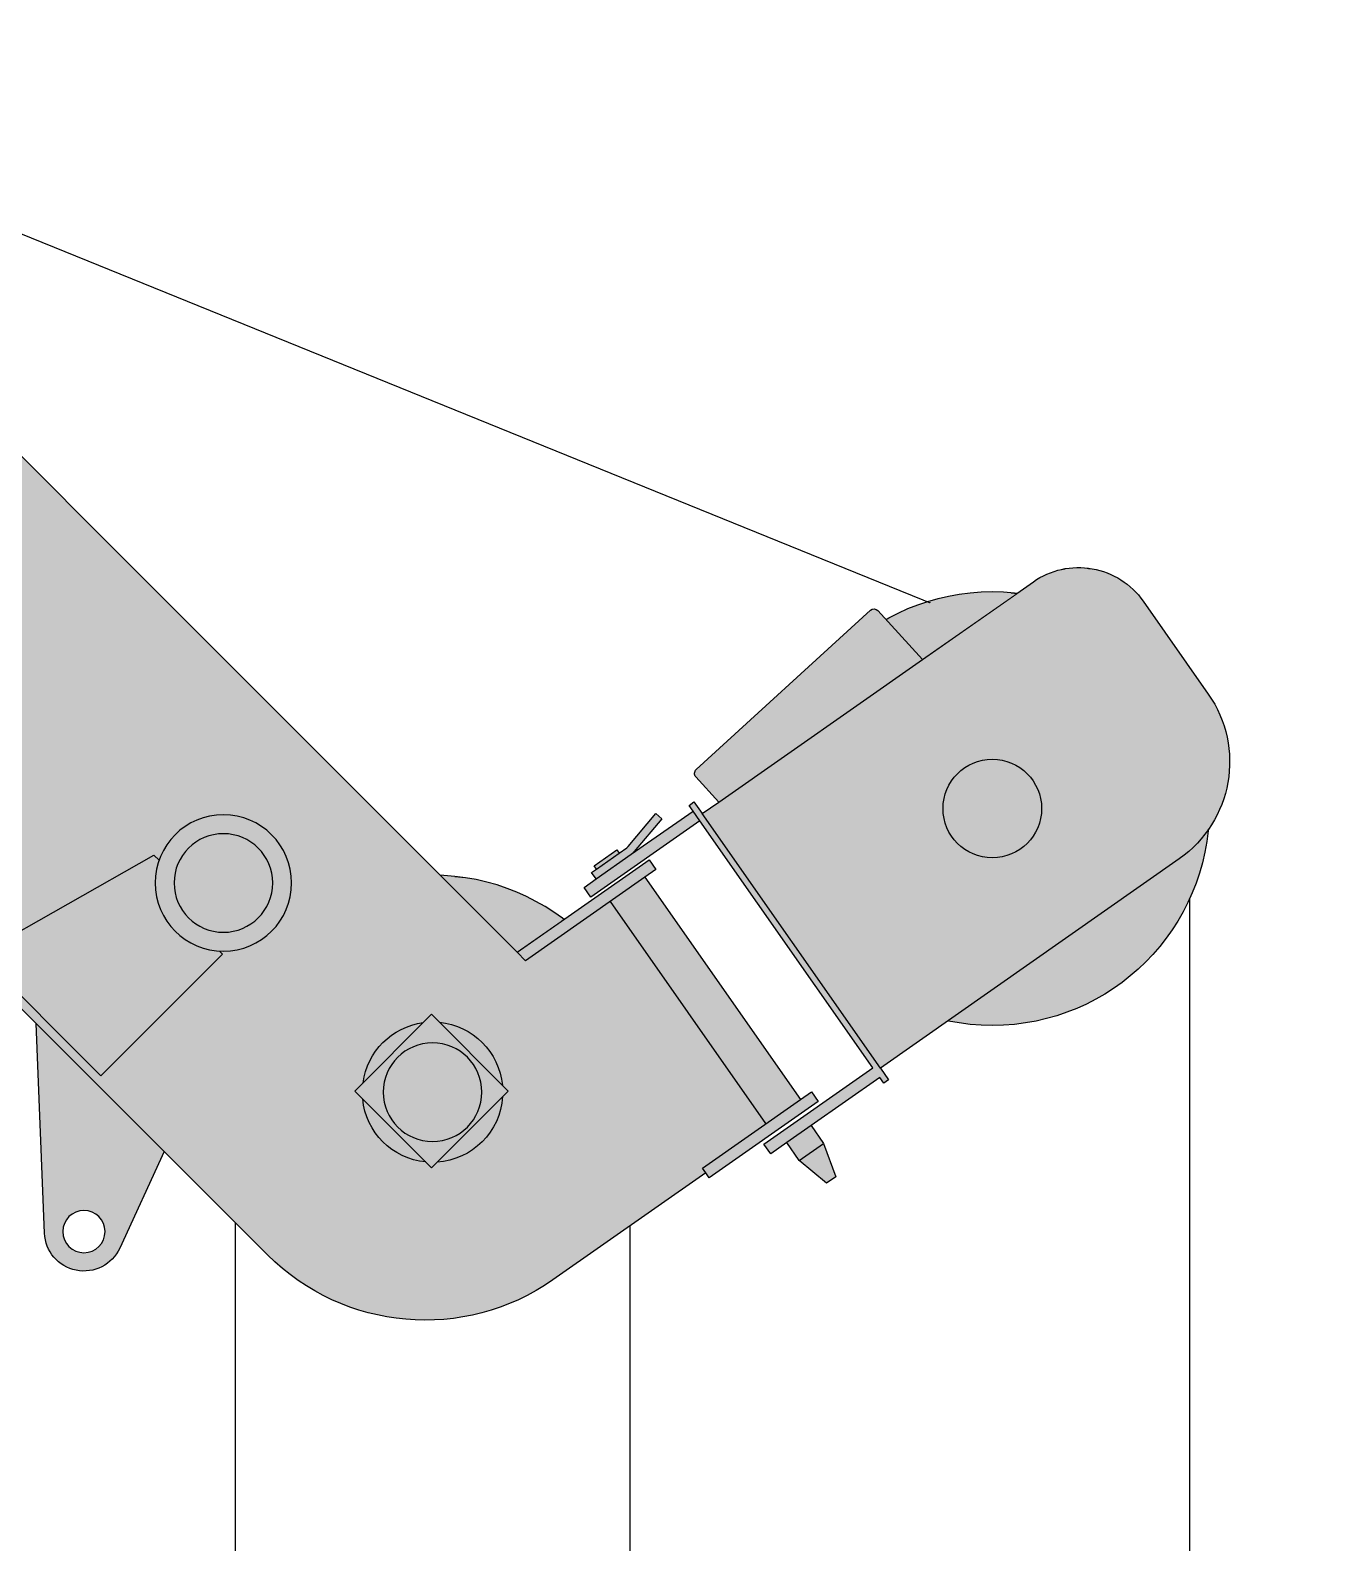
# Model space of a CAD drawing. Header units: millimetres. Extents: x -4300 to 16918, y -16722 to 12457.
# Drawn here: x 6820 to 8134, y 10733 to 12267 of the extents above; entities that cross this region are included whole.
import ezdxf
from ezdxf.enums import TextEntityAlignment as Align

# ---------------------------------------------------------------- set-up
doc = ezdxf.new("R2010")
doc.units = ezdxf.units.MM
doc.set_wipeout_variables(frame=1)
doc.layers.add('Техника KA-1300SL', color=250, linetype='Continuous')
doc.layers.add('Техника KA-1300SL Штрих', color=7, linetype='Continuous', true_color=0xffe79e)
doc.styles.add('arial', font='arial.ttf')

# ---------------------------------------------------------------- blocks, each defined once
blk = doc.blocks.new('KA-1300SL-20231013.110244')
at = {"color": 0, "linetype": 'ByBlock', "lineweight": -2, "transparency": 16777216}
blk.add_wipeout([(209.51995856037126, -1182.9076236457258), (179.07830031943024, -1122.207346241238), (131.5752965486057, -1073.6822716283216), (71.5367058663104, -1041.9555342870212), (4.682591166434008, -1030.0498389635297), (-62.61764852861563, -1039.0994782065552), (-123.95211048336978, -1068.2422647953645), (-173.4772701254317, -1114.7016749925283), (-206.47471176977035, -1174.0513765787075), (-219.80066672698013, -1240.6369392625093), (-212.18552990456726, -1308.1145498056812), (-184.35481902496258, -1370.0554068014953), (-138.96005230010087, -1420.5582125397455), (-80.32613006106487, -1454.811407957206), (-14.03928807906891, -1469.5515848046512), (53.58512045612423, -1463.3744006803636), (116.10430823742621, -1436.8683750898235), (167.56187818556026, -1392.5588193656579), (203.05530788744062, -1334.6672424184217), (219.20302812388093, -1268.7091544791424), (220.0000000000075, -1250)], dxfattribs=at)
at = {"layer": 'Техника KA-1300SL Штрих', "true_color": 0xadadad, "transparency": 16777216}
h = blk.add_hatch(color=253, dxfattribs=at)
h.dxf.hatch_style = 1
edge = h.paths.add_edge_path()
edge.add_arc((0, -1250), 220.0000000000026, 0, 360)
at = {"color": 0, "linetype": 'ByBlock', "lineweight": -2, "transparency": 16777216}
blk.add_circle((0, -1250), 220.0000000000026, dxfattribs=at)
blk.add_wipeout([(235.0000000000001, -1100.0358827208324), (336.0986595006398, -1137.506702498634), (336.0986595006398, -1137.506702498634), (362.31247075146194, -1138.0578909556234), (383.2360157149091, -1122.256847471997), (389.87913094075793, -1096.8927640250251), (379.38748692588723, -1072.863758326202), (379.3874869258871, -1072.863758326202), (235.0000000000001, -916.4977650065041), (235.0000000000001, 65.00000000000045), (229.0000000000001, 65.00000000000773), (20, 109.99999999999363), (-136, 110.00000000000819), (-136, 110.00000000000819), (-145.56708580912846, 108.0969883127882), (-153.6776695296652, 102.67766952966804), (-159.0969883127832, 94.56708580912937), (-161.0000000000001, 85.00000000000045), (-161.0000000000001, -1210.3550608977162), (-321.8488701025344, -1238.7170565132687), (-319.7650919706647, -1250.5347495500969), (-306.3224661419662, -1248.1644519242723), (-258.5692172835551, -1518.9865840026246), (-272.01184311199177, -1521.356881627747), (-269.9280649799912, -1533.174574664466), (-136.97901832360367, -1509.7320706789028), (-138.020907389684, -1503.8232241608453), (48.24448814801883, -1470.9796093552204), (48.24448814801883, -1470.9796093552204), (113.41930336732162, -1448.8441153564472), (168.90833350553663, -1408.1169233619057), (209.564495571829, -1352.5758293910503), (231.616582181193, -1287.3727458012913), (235.0000000000001, -1248.4130571736346)], dxfattribs=at)
at = {"layer": 'Техника KA-1300SL Штрих', "transparency": 16777216}
h = blk.add_hatch(color=256, dxfattribs=at)
h.dxf.hatch_style = 1
edge = h.paths.add_edge_path()
edge.add_line((235, -1248.413057173635), (235, -1100.035882720833))
edge.add_line((235, -1100.035882720833), (336.0986595006398, -1137.506702498635))
edge.add_arc((349.9999999999152, -1099.999999999961), 40.00000000001004, 249.6634722753608, 402.7192107475258)
edge.add_line((379.3874869258871, -1072.863758326203), (235, -916.4977650065048))
edge.add_line((235, -916.4977650065048), (235, 65))
edge.add_line((235, 65), (229, 65.00000000000728))
edge.add_line((229, 65.00000000000728), (20, 109.9999999999927))
edge.add_line((20, 109.9999999999927), (-136, 110.0000000000073))
edge.add_arc((-135.9999999999964, 85.00000000000364), 25.00000000000364, 90.00000000000836, 180.0000000000083)
edge.add_line((-161, 85), (-161, -1210.355060897717))
edge.add_line((-161, -1210.355060897717), (-321.8488701025344, -1238.717056513269))
edge.add_line((-321.8488701025344, -1238.717056513269), (-319.7650919706648, -1250.534749550097))
edge.add_line((-319.7650919706648, -1250.534749550097), (-306.3224661419663, -1248.164451924273))
edge.add_line((-306.3224661419663, -1248.164451924273), (-258.5692172835552, -1518.986584002625))
edge.add_line((-258.5692172835552, -1518.986584002625), (-272.0118431119918, -1521.356881627747))
edge.add_line((-272.0118431119918, -1521.356881627747), (-269.9280649799912, -1533.174574664466))
edge.add_line((-269.9280649799912, -1533.174574664466), (-136.9790183236037, -1509.732070678903))
edge.add_line((-136.9790183236037, -1509.732070678903), (-138.020907389684, -1503.823224160846))
edge.add_line((-138.020907389684, -1503.823224160846), (48.24448814801872, -1470.979609355221))
edge.add_arc((9, -1248.413057173632), 225.9999999999999, 279.9999999987882, 359.9999999999993)
edge = h.paths.add_edge_path(flags=16)
edge.add_arc((350, -1100), 21.45258772447563, 0, 360)
at = {"color": 0, "linetype": 'ByBlock', "lineweight": -2, "transparency": 16777216}
blk.add_line((-216.517926229877, -1511.571806816632), (-264.2711750882881, -1240.749674738254), dxfattribs=at)
blk.add_lwpolyline([(235, -1248.413057173635), (235, -1100.035882720833), (336.0986595006398, -1137.506702498635, 0.7887308608235527), (379.3874869258871, -1072.863758326203), (235, -916.4977650065048), (235, 65), (229, 65.00000000000728), (20, 109.9999999999927), (-136, 110.0000000000073, 0.414213562373095), (-161, 85), (-161, -1210.355060897717), (-321.8488701025344, -1238.717056513269), (-319.7650919706648, -1250.534749550097), (-306.3224661419663, -1248.164451924273), (-258.5692172835552, -1518.986584002625), (-272.0118431119918, -1521.356881627747), (-269.9280649799912, -1533.174574664466), (-136.9790183236037, -1509.732070678903), (-138.020907389684, -1503.823224160846), (48.24448814801872, -1470.979609355221, 0.3639702342721872)], format="xyb", close=True, dxfattribs=at)
for points in [[(51.73178895209276, -995.9753858183867), (51.73178895209276, -1000.399392559106), (226.3794937981875, -1000.399392559106), (226.3794937981875, -826.8664753090998), (222.9857416860759, -826.8735309267977), (29.80292915079917, -880.1787226252636), (29.80292915079917, -887.5364145812491)], [(235, -916.4977650065048), (235, -1100.035882720833)], [(235, -1100.035882720833), (235, -916.4977650065048)], [(-306.3224661419663, -1248.164451924273), (-161, -1222.54018024035), (-161, -1210.355060897717)], [(-138.020907389684, -1503.823224160846), (-139.0627964556625, -1497.914377642759), (-258.5692172835552, -1518.986584002621)]]:
    blk.add_lwpolyline(points, dxfattribs=at)
blk.add_lwpolyline([(-55.0161789899139, -1193.409342460818), (54.98090090142796, -1193.409342460818), (54.98090090142796, -1303.413477969858), (-55.0161789899139, -1303.413477969858)], close=True, dxfattribs=at)
for centre, radius in [((0, -950), 69.2092052355269), ((0, -950), 50), ((350, -1100), 21.45258772447563), ((0, -1250), 50)]:
    blk.add_circle(centre, radius, dxfattribs=at)
for start, end in [(52.68237420975801, 127.317625790242), (140.6385410814376, 219.3614589185624), (320.5937731927733, 39.40622680722676), (228.6455939196341, 311.3544060803659)]:
    blk.add_arc((0, -1250), 71.15752655183223, start, end, dxfattribs=at)
blk = doc.blocks.new('KA-1300SL-20231016.111044')
at = {"color": 0, "linetype": 'ByBlock', "lineweight": -2, "transparency": 16777216}
blk.add_wipeout([(-209.51995856037144, 67.09237635427303), (-179.0783003194304, 127.79265375876093), (-131.57529654860565, 176.31772837167705), (-71.5367058663104, 208.04446571297763), (-4.682591166434122, 219.95016103646913), (62.61764852861563, 210.90052179344366), (123.95211048336955, 181.7577352046344), (173.4772701254317, 135.29832500747057), (206.47471176977035, 75.94862342129136), (219.80066672698013, 9.363060737489604), (212.18552990456726, -58.114549805682145), (184.3548190249628, -120.05540680149636), (138.96005230010087, -170.5582125397466), (80.32613006106499, -204.81140795720762), (14.039288079068797, -219.5515848046524), (-53.58512045612429, -213.37440068036472), (-116.10430823742638, -186.86837508982467), (-167.56187818556037, -142.55881936565902), (-203.0553078874408, -84.66724241842337), (-219.20302812388093, -18.70915447914399), (-220.00000000000773, -1.3642420526593924e-12)], dxfattribs=at)
at = {"layer": 'Техника KA-1300SL Штрих', "true_color": 0xadadad, "transparency": 16777216}
h = blk.add_hatch(color=253, dxfattribs=at)
h.dxf.hatch_style = 1
edge = h.paths.add_edge_path()
edge.add_arc((0, 0), 220.0000000000026, 0, 360)
at = {"color": 0, "linetype": 'ByBlock', "lineweight": -2, "transparency": 16777216}
blk.add_circle((0, 0), 220.0000000000026, dxfattribs=at)
blk.add_wipeout([(-334.5113820557451, 233.63675925485563), (-333.12219663443085, 241.5152212790199), (-327.2133501163478, 240.47333221282315), (-326.5187574056906, 244.41256322506524), (-298.94414032135654, 239.55041425022478), (-299.6387330319702, 235.6111832383358), (-290.3616765526383, 233.97538787946542), (-290.3616765526383, 233.97538787946542), (-289.84342613016344, 233.90139919780222), (-289.32144623031655, 233.86146413093775), (-288.79797205116427, 233.8557536869589), (-288.27524518950656, 233.8842923188638), (-245.0203020164043, 237.66860948811495), (-244.3230560744413, 229.69905190322584), (-287.57799924754335, 225.9147347341202), (-287.57799924754335, 225.9147347341202), (-288.6234529708618, 225.8576574703011), (-289.6704013291697, 225.86907835824923), (-290.7143611288675, 225.9489484919693), (-291.7508619738217, 226.0969258552866), (-216.33445169431775, 212.79897793483883), (-215.1189144507078, 219.6926322059221), (-209.21006793262484, 218.6507431393984), (-211.727966508726, 204.37103072123114), (-191.4282439677043, 200.79164193639735), (-189.88362426360237, 235.19677765205415), (-189.88362426360237, 235.19677765205415), (-189.38962627531862, 237.20486476448582), (-188.1647699761652, 238.87105050142213), (-186.39552863433988, 239.941673188423), (-184.3512532059247, 240.2537402266098), (-184.3512532059247, 240.2537402266098), (54.80784788375615, 229.51668448534474), (54.80784788375615, 229.51668448534474), (56.81593499634778, 229.02268649679036), (58.48212073333161, 227.7978301973319), (59.55274342026519, 226.02858885520914), (59.864810458282705, 223.98431342654658), (56.85808904063026, 157.01206248582434), (192.0432122245694, 133.1752778780865), (192.0432122245694, 133.1752778780865), (221.13532667964466, 121.86197330242999), (243.68352155564116, 100.27677254536343), (256.25503858248817, 71.70582675191054), (256.93597825388133, 40.49880342297547), (256.93597825388133, 40.49880342297547), (236.9664378221496, -72.75408817305276), (236.9664378221496, -72.75408817305276), (219.99648095791179, -116.39225985434348), (187.61867982249726, -150.21455216718675), (144.76226113313703, -169.0718277069384), (97.95172614070214, -170.09323721437977), (97.95172614070191, -170.09323721437977), (-266.42714247381053, -105.84341147761756), (-268.9450410500428, -120.12312389627186), (-274.85388756815496, -119.08123483094118), (-273.6383503244431, -112.18758055919909), (-357.34700933046383, -97.4274854578581), (-361.1672692391, -119.09325602386537), (-376.48070093161346, -151.93301626509492), (-387.5534425736257, -149.98059316317097), (-390.7115018294569, -113.88381069386378), (-386.8912419208498, -92.21804012796576), (-406.587396981078, -88.74507657471258), (-404.5036188490483, -76.92738353802281), (-271.55457219238434, -100.36988752306559), (-218.41822982636205, 200.98128489868373), (-351.36727648301144, 224.4237888832356), (-349.2834983509963, 236.24148191937252)], dxfattribs=at)
at = {"layer": 'Техника KA-1300SL Штрих', "transparency": 16777216}
h = blk.add_hatch(color=256, dxfattribs=at)
h.dxf.hatch_style = 1
edge = h.paths.add_edge_path()
edge.add_line((-349.2834983509674, 236.2414819198675), (-334.5113820557453, 233.6367592548559))
edge.add_line((-334.5113820557453, 233.6367592548559), (-333.122196634431, 241.5152212790199))
edge.add_line((-333.122196634431, 241.5152212790199), (-327.213350116348, 240.4733322128232))
edge.add_line((-327.213350116348, 240.4733322128232), (-326.5187574056908, 244.4125632250652))
edge.add_line((-326.5187574056908, 244.4125632250652), (-298.9441403213568, 239.550414250225))
edge.add_line((-298.9441403213568, 239.550414250225), (-299.6387330319703, 235.6111832383358))
edge.add_line((-299.6387330319703, 235.6111832383358), (-290.3616765526385, 233.9753878794654))
edge.add_arc((-288.9724911314967, 241.8538499035967), 7.999999999999466, 260.0000000014076, 275.0000000000634)
edge.add_line((-288.2752451895067, 233.884292318864), (-245.0203020164045, 237.6686094881152))
edge.add_line((-245.0203020164045, 237.6686094881152), (-244.3230560744414, 229.6990519032261))
edge.add_line((-244.3230560744414, 229.6990519032261), (-287.5779992475436, 225.9147347341204))
edge.add_arc((-288.9724911316692, 241.8538499036228), 16.00000000004855, 260.0000000019149, 275.0000000005708, ccw=False)
edge.add_line((-291.7508619738219, 226.0969258552868), (-216.334451694318, 212.7989779348391))
edge.add_line((-216.334451694318, 212.7989779348391), (-215.118914450708, 219.6926322059226))
edge.add_line((-215.118914450708, 219.6926322059226), (-209.210067932625, 218.6507431393984))
edge.add_line((-209.210067932625, 218.6507431393984), (-211.7279665087262, 204.3710307212314))
edge.add_line((-211.7279665087262, 204.3710307212314), (-191.4282439677045, 200.7916419363974))
edge.add_line((-191.4282439677045, 200.7916419363974), (-189.8836242636025, 235.1967776520542))
edge.add_arc((-184.588957447502, 234.9590734105107), 5.299999999996633, 87.42943020845792, 177.4294302088223, ccw=False)
edge.add_line((-184.3512532059249, 240.2537402266098), (54.80784788375604, 229.5166844853447))
edge.add_arc((54.57014364160264, 224.2220176686663), 5.30000000060128, -2.5705697971205836, 87.42943020251488, ccw=False)
edge.add_line((59.86481045828259, 223.9843134265466), (56.85808904063015, 157.0120624858246))
edge.add_line((56.85808904063015, 157.0120624858246), (192.0432122245693, 133.1752778780865))
edge.add_arc((178.1513580126952, 54.39065763659293), 80.00000000025202, -10.000000000159503, 80.00000000110839, ccw=False)
edge.add_line((256.9359782538813, 40.49880342297547), (236.9664378221496, -72.75408817305288))
edge.add_arc((118.7895074596853, -51.91630685145435), 120.0000000012562, 260.0000000006139, 349.9999999993461, ccw=False)
edge.add_line((97.9517261407018, -170.0932372143798), (-266.4271424738108, -105.8434114776173))
edge.add_line((-266.4271424738108, -105.8434114776173), (-268.9450410500431, -120.1231238962719))
edge.add_line((-268.9450410500431, -120.1231238962719), (-274.8538875681552, -119.081234830941))
edge.add_line((-274.8538875681552, -119.081234830941), (-273.6383503244433, -112.187580559199))
edge.add_line((-273.6383503244433, -112.187580559199), (-357.3470093304641, -97.42748545785798))
edge.add_line((-357.3470093304641, -97.42748545785798), (-361.1672692391003, -119.0932560238653))
edge.add_line((-361.1672692391003, -119.0932560238653), (-376.4807009316137, -151.9330162650949))
edge.add_line((-376.4807009316137, -151.9330162650949), (-387.5534425736259, -149.9805931631709))
edge.add_line((-387.5534425736259, -149.9805931631709), (-390.7115018294571, -113.8838106938638))
edge.add_line((-390.7115018294571, -113.8838106938638), (-386.89124192085, -92.21804012796565))
edge.add_line((-386.89124192085, -92.21804012796565), (-406.5873969810782, -88.74507657471258))
edge.add_line((-406.5873969810782, -88.74507657471258), (-404.5036188490485, -76.9273835380227))
edge.add_line((-404.5036188490485, -76.9273835380227), (-271.5545721923845, -100.3698875230657))
edge.add_line((-271.5545721923845, -100.3698875230657), (-218.4182298263622, 200.981284898684))
edge.add_line((-218.4182298263622, 200.981284898684), (-351.3672764830117, 224.4237888832358))
edge.add_line((-351.3672764830117, 224.4237888832358), (-349.2834983509965, 236.2414819193727))
at = {"color": 0, "linetype": 'ByBlock', "lineweight": -2, "transparency": 16777216}
for p, q in [((-327.2133501163335, 240.4733322130123), (-299.6387330319703, 235.6111832383358)), ((-266.4271424738108, -105.8434114776173), (-211.7279665087262, 204.3710307212277)), ((-218.4182298263186, 200.9812848986767), (-216.334451694318, 212.7989779348391)), ((-191.428243967719, 200.7916419363537), (56.85808904063015, 157.0120624858246)), ((-390.7115018294571, -113.883810693711), (-361.1672692391003, -119.0932560237197))]:
    blk.add_line(p, q, dxfattribs=at)
blk.add_lwpolyline([(-349.2834983509674, 236.2414819198675), (-334.5113820557453, 233.6367592548559), (-333.122196634431, 241.5152212790199), (-327.213350116348, 240.4733322128232), (-326.5187574056908, 244.4125632250652), (-298.9441403213568, 239.550414250225), (-299.6387330319703, 235.6111832383358), (-290.3616765526385, 233.9753878794654, 0.06554346280934832), (-288.2752451895067, 233.884292318864), (-245.0203020164045, 237.6686094881152), (-244.3230560744414, 229.6990519032261), (-287.5779992475436, 225.9147347341204, -0.06554346280934832), (-291.7508619738219, 226.0969258552868), (-216.334451694318, 212.7989779348391), (-215.118914450708, 219.6926322059226), (-209.210067932625, 218.6507431393984), (-211.7279665087262, 204.3710307212314), (-191.4282439677045, 200.7916419363974), (-189.8836242636025, 235.1967776520542, -0.4142135623749579), (-184.3512532059249, 240.2537402266098), (54.80784788375604, 229.5166844853447, -0.4142135623712321), (59.86481045828259, 223.9843134265466), (56.85808904063015, 157.0120624858246), (192.0432122245693, 133.1752778780865, -0.4142135623795761), (256.9359782538813, 40.49880342297547), (236.9664378221496, -72.75408817305288, -0.4142135623666139), (97.9517261407018, -170.0932372143798), (-266.4271424738108, -105.8434114776173), (-268.9450410500431, -120.1231238962719), (-274.8538875681552, -119.081234830941), (-273.6383503244433, -112.187580559199), (-357.3470093304641, -97.42748545785798), (-361.1672692391003, -119.0932560238653), (-376.4807009316137, -151.9330162650949), (-387.5534425736259, -149.9805931631709), (-390.7115018294571, -113.8838106938638), (-386.89124192085, -92.21804012796565), (-406.5873969810782, -88.74507657471258), (-404.5036188490485, -76.9273835380227), (-271.5545721923845, -100.3698875230657), (-218.4182298263622, 200.981284898684), (-351.3672764830117, 224.4237888832358), (-349.2834983509965, 236.2414819193727)], format="xyb", dxfattribs=at)
for points in [[(-334.5113820557453, 233.6367592548559), (-291.7508619738219, 226.0969258552868)], [(-357.3470093304641, -97.42748545785435), (-386.89124192085, -92.21804012796565)]]:
    blk.add_lwpolyline(points, dxfattribs=at)
blk.add_circle((0, 0), 50, dxfattribs=at)
blk = doc.blocks.new('*U75')
at = {"color": 0, "linetype": 'ByBlock', "lineweight": -2, "transparency": 16777216}
for points in [[(7962.534536325861, 11592.46702513202), (6300.969791775038, 12266.92836279275), (-3071.699192942159, 3667.226098996793)], [(7995.431161658117, 11477.60601243316), (7995.431161658117, 9569.677855791557)]]:
    blk.add_lwpolyline(points, dxfattribs=at)
blk.add_lwpolyline([(7027.743494484448, 11189.97654151808), (7427.743494484448, 11189.97654151808), (7427.743494484448, 9638.976541518081), (7027.743494484448, 9638.976541518081)], close=True, dxfattribs=at)
at = {"color": 0, "linetype": 'ByBlock', "lineweight": -2, "transparency": 16777216, "xscale": -1, "rotation": 45}
blk.add_blockref('KA-1300SL-20231013.110244', (6343.860018001264, 12073.86001800127), dxfattribs=at)
at = {"color": 0, "linetype": 'ByBlock', "lineweight": -2, "transparency": 16777216, "rotation": 45.00000000000001}
blk.add_blockref('KA-1300SL-20231016.111044', (7795.431161658117, 11477.60601243316), dxfattribs=at)
at = {"layer": 'Defpoints', "color": 250, "linetype": 'ByBlock', "lineweight": -2, "transparency": 16777216, "style": 'arial', "width": 0.75}
blk.add_attdef('МАРКА', text='', height=250, rotation=45, dxfattribs=at).set_placement((5285.903167454881, 9967.29847344368), align=Align.MIDDLE_CENTER)

msp = doc.modelspace()

# ---------------------------------------------------------------- block references
at = {"layer": 'Техника KA-1300SL', "transparency": 33554687}
msp.add_blockref('*U75', (0, 0), dxfattribs=at)

doc.saveas('drawing.dxf')
